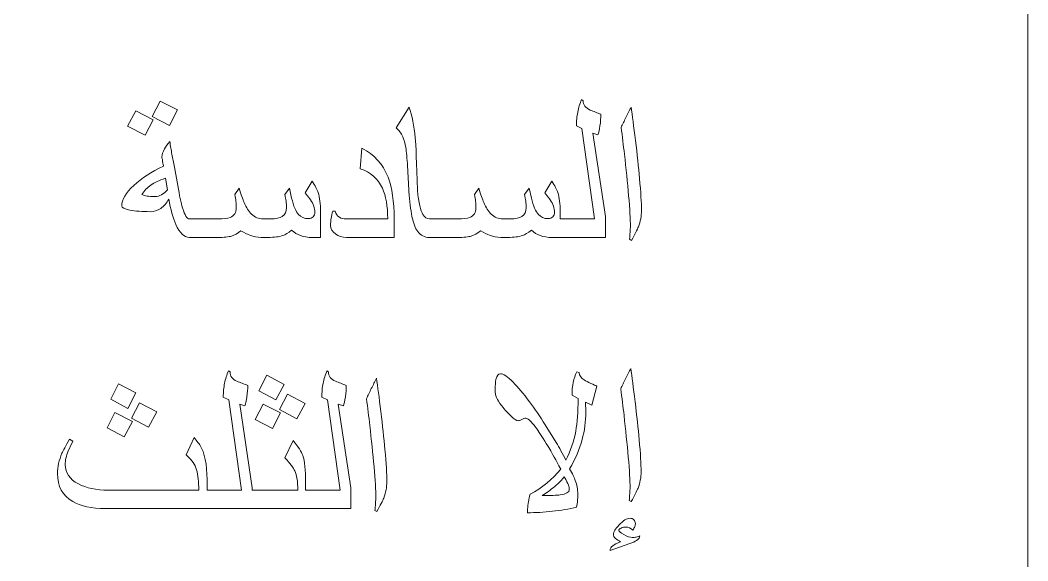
# Model space of a CAD drawing. Header units: millimetres. Extents: x -861 to 465, y -411 to 387.
# Drawn here: x -453.3 to -314.9, y 131.4 to 205.7 of the extents above; entities that cross this region are included whole.
import ezdxf

# ---------------------------------------------------------------- set-up
doc = ezdxf.new("R2010")
doc.units = ezdxf.units.MM
doc.header["$MEASUREMENT"] = 0
doc.layers.add('Layer 1', color=7, linetype='Continuous')

msp = doc.modelspace()

# ---------------------------------------------------------------- linework, layer by layer
at = {"layer": 'Layer 1', "color": 250, "lineweight": 18}
msp.add_lwpolyline([(-714.8907, 61.5579), (-314.8907, 61.5579), (-314.8907, 381.5579), (-714.8907, 381.5579), (-714.8907, 61.5579)], close=True, dxfattribs=at)
at = {"layer": 'Layer 1', "color": 250, "lineweight": 9}
for points, knots in [([(-431.7206, 193.3536), (-431.7206, 193.3536), (-432.8007, 191.2263), (-432.8007, 191.2263), (-432.8007, 191.2263), (-432.8007, 191.2263), (-435.2042, 192.4614), (-435.2042, 192.4614), (-435.2042, 192.4614), (-435.2042, 192.4614), (-434.091, 194.5831), (-434.091, 194.5831), (-434.091, 194.5831), (-434.091, 194.5831), (-431.7206, 193.3536), (-431.7206, 193.3536)], [0, 0, 0, 0, 0.2, 0.2, 0.2, 0.2, 0.4, 0.4, 0.4, 0.4, 0.6, 0.6, 0.6, 0.6, 1, 1, 1, 1]), ([(-396.0791, 175.8308), (-396.0791, 175.8308), (-397.1042, 175.8308), (-397.1042, 175.8308), (-397.1042, 175.8308), (-397.7698, 175.8308), (-398.3031, 176.0978), (-398.7028, 176.6354), (-398.7028, 176.6354), (-399.0525, 177.1016), (-399.3187, 177.7986), (-399.5022, 178.7246), (-399.5022, 178.7246), (-399.6823, 179.6535), (-399.8204, 180.7986), (-399.9156, 182.1585), (-399.9156, 182.1585), (-399.9748, 183.2611), (-400.0366, 184.3923), (-400.1029, 185.554), (-400.1029, 185.554), (-400.1661, 186.7186), (-400.249, 187.6005), (-400.3509, 188.1999), (-400.3509, 188.1999), (-400.4542, 188.8022), (-400.5922, 189.2928), (-400.7644, 189.6716), (-400.7644, 189.6716), (-400.9821, 190.1421), (-401.2812, 190.5508), (-401.6629, 190.9007), (-401.6629, 190.9007), (-401.6629, 190.9007), (-399.8601, 193.7457), (-399.8601, 193.7457), (-399.8601, 193.7457), (-399.4783, 192.5725), (-399.2086, 191.171), (-399.0502, 189.5393), (-399.0502, 189.5393), (-398.9548, 188.5252), (-398.8573, 186.123), (-398.7578, 182.335), (-398.7578, 182.335), (-398.5814, 180.5964), (-398.3281, 179.4823), (-397.9972, 178.9945), (-397.9972, 178.9945), (-397.7257, 178.5827), (-397.4282, 178.3771), (-397.1044, 178.3771), (-397.1044, 178.3771), (-397.1044, 178.3771), (-396.0791, 178.3771), (-396.0791, 178.3771), (-396.0791, 178.3771), (-396.0791, 178.3771), (-395.0536, 178.3771), (-395.0536, 178.3771), (-395.0536, 178.3771), (-395.0536, 178.3771), (-393.2509, 178.3771), (-393.2509, 178.3771), (-393.2509, 178.3771), (-392.4616, 178.3771), (-391.8952, 178.4449), (-391.5537, 178.581), (-391.5537, 178.581), (-390.9884, 178.805), (-390.7046, 179.2552), (-390.7046, 179.9318), (-390.7046, 179.9318), (-390.7046, 180.2147), (-390.7198, 180.4966), (-390.7487, 180.7806), (-390.7487, 180.7806), (-390.7788, 181.0632), (-390.8316, 181.3814), (-390.9085, 181.7341), (-390.9085, 181.7341), (-390.9085, 181.7341), (-390.3077, 182.611), (-390.3077, 182.611), (-390.3077, 182.611), (-390.0319, 181.714), (-389.8089, 181.0589), (-389.6353, 180.6482), (-389.6353, 180.6482), (-389.3235, 179.9345), (-388.982, 179.3984), (-388.6101, 179.0386), (-388.6101, 179.0386), (-388.1582, 178.5978), (-387.6206, 178.3771), (-386.9952, 178.3771), (-386.9952, 178.3771), (-386.9952, 178.3771), (-386.0135, 178.3771), (-386.0135, 178.3771), (-386.0135, 178.3771), (-385.2833, 178.3771), (-384.7406, 178.4889), (-384.3877, 178.7133), (-384.3877, 178.7133), (-383.999, 178.9677), (-383.8035, 179.3723), (-383.8035, 179.9318), (-383.8035, 179.9318), (-383.8033, 180.2321), (-383.824, 180.5241), (-383.8642, 180.8081), (-383.8642, 180.8081), (-383.901, 181.091), (-383.9549, 181.3993), (-384.0241, 181.7341), (-384.0241, 181.7341), (-384.0241, 181.7341), (-383.4065, 182.611), (-383.4065, 182.611), (-383.4065, 182.611), (-383.4065, 182.611), (-383.0977, 181.233), (-383.0977, 181.233), (-383.0977, 181.233), (-382.8369, 180.1488), (-382.5163, 179.397), (-382.1331, 178.9779), (-382.1331, 178.9779), (-381.8023, 178.6065), (-381.3531, 178.4212), (-380.7827, 178.4212), (-380.7827, 178.4212), (-380.5224, 178.4216), (-380.3114, 178.5012), (-380.1488, 178.6639), (-380.1488, 178.6639), (-379.9874, 178.8256), (-379.9064, 179.0333), (-379.9064, 179.2866), (-379.9064, 179.2866), (-379.9064, 179.8344), (-380.1075, 180.4112), (-380.5072, 181.0176), (-380.5072, 181.0176), (-380.5732, 181.1132), (-380.813, 181.4283), (-381.2237, 181.9656), (-381.2237, 181.9656), (-381.2237, 181.9656), (-380.27, 183.5643), (-380.27, 183.5643), (-380.27, 183.5643), (-379.8703, 182.9586), (-379.5978, 182.4355), (-379.4545, 181.9987), (-379.4545, 181.9987), (-379.2377, 181.333), (-379.1292, 180.4497), (-379.1292, 179.3473), (-379.1292, 179.3473), (-379.1292, 179.3473), (-379.1291, 178.3771), (-379.1291, 178.3771), (-379.1291, 178.3771), (-379.1291, 178.3771), (-374.4006, 178.3771), (-374.4006, 178.3771), (-374.4006, 178.3771), (-374.4006, 178.3771), (-376.1429, 190.8017), (-376.1429, 190.8017), (-376.1429, 190.8017), (-376.1429, 190.8017), (-376.9033, 191.166), (-376.9033, 191.166), (-376.9033, 191.166), (-376.9033, 191.8407), (-376.8457, 192.473), (-376.7272, 193.0615), (-376.7272, 193.0615), (-376.61, 193.6528), (-376.4337, 194.2274), (-376.198, 194.7869), (-376.198, 194.7869), (-376.198, 194.7869), (-375.9829, 194.6276), (-375.9829, 194.6276), (-375.9829, 194.6276), (-375.9829, 194.0569), (-375.666, 193.6309), (-375.0296, 193.3482), (-375.0296, 193.3482), (-374.5415, 193.1528), (-374.0471, 192.9581), (-373.5469, 192.764), (-373.5469, 192.764), (-373.5469, 192.2749), (-373.5882, 191.7513), (-373.6678, 191.1928), (-373.6678, 191.1928), (-373.7449, 190.6382), (-373.8376, 190.224), (-373.9438, 189.9528), (-373.9438, 189.9528), (-373.9438, 189.9528), (-374.649, 190.1849), (-374.649, 190.1849), (-374.649, 190.1849), (-374.649, 190.1849), (-372.9179, 178.7026), (-372.9179, 178.7026), (-372.9179, 178.7026), (-372.9179, 178.7026), (-372.9179, 175.8308), (-372.9179, 175.8308), (-372.9179, 175.8308), (-372.9179, 175.8308), (-379.1289, 175.8308), (-379.1289, 175.8308), (-379.1289, 175.8308), (-379.1289, 175.8308), (-380.1557, 175.8308), (-380.1557, 175.8308), (-380.1557, 175.8308), (-380.1557, 175.8308), (-380.2588, 175.8308), (-380.2588, 175.8308), (-380.2588, 175.8308), (-380.8843, 175.8308), (-381.4209, 175.9147), (-381.8686, 176.0841), (-381.8686, 176.0841), (-382.3178, 176.257), (-382.7272, 176.4989), (-383.098, 176.8118), (-383.098, 176.8118), (-383.5577, 176.4483), (-383.9577, 176.2082), (-384.2996, 176.0953), (-384.2996, 176.0953), (-384.7995, 175.9197), (-385.4831, 175.8308), (-386.3502, 175.8308), (-386.3502, 175.8308), (-386.3502, 175.8308), (-387.3038, 175.8308), (-387.3038, 175.8308), (-387.3038, 175.8308), (-387.8106, 175.8308), (-388.318, 175.927), (-388.825, 176.1229), (-388.825, 176.1229), (-389.1596, 176.2467), (-389.5718, 176.4562), (-390.0597, 176.7511), (-390.0597, 176.7511), (-390.5268, 176.3991), (-390.9568, 176.1557), (-391.3495, 176.0234), (-391.3495, 176.0234), (-391.7396, 175.8943), (-392.3736, 175.8308), (-393.2513, 175.8308), (-393.2513, 175.8308), (-393.2513, 175.8308), (-395.0536, 175.8308), (-395.0536, 175.8308), (-395.0536, 175.8308), (-395.0536, 175.8308), (-396.0791, 175.8308), (-396.0791, 175.8308)], [0, 0, 0, 0, 0.01449275, 0.01449275, 0.01449275, 0.01449275, 0.02898551, 0.02898551, 0.02898551, 0.02898551, 0.04347826, 0.04347826, 0.04347826, 0.04347826, 0.05797101, 0.05797101, 0.05797101, 0.05797101, 0.07246377, 0.07246377, 0.07246377, 0.07246377, 0.08695652, 0.08695652, 0.08695652, 0.08695652, 0.10144928, 0.10144928, 0.10144928, 0.10144928, 0.11594203, 0.11594203, 0.11594203, 0.11594203, 0.13043478, 0.13043478, 0.13043478, 0.13043478, 0.14492754, 0.14492754, 0.14492754, 0.14492754, 0.15942029, 0.15942029, 0.15942029, 0.15942029, 0.17391304, 0.17391304, 0.17391304, 0.17391304, 0.1884058, 0.1884058, 0.1884058, 0.1884058, 0.20289855, 0.20289855, 0.20289855, 0.20289855, 0.2173913, 0.2173913, 0.2173913, 0.2173913, 0.23188406, 0.23188406, 0.23188406, 0.23188406, 0.24637681, 0.24637681, 0.24637681, 0.24637681, 0.26086957, 0.26086957, 0.26086957, 0.26086957, 0.27536232, 0.27536232, 0.27536232, 0.27536232, 0.28985507, 0.28985507, 0.28985507, 0.28985507, 0.30434783, 0.30434783, 0.30434783, 0.30434783, 0.31884058, 0.31884058, 0.31884058, 0.31884058, 0.33333333, 0.33333333, 0.33333333, 0.33333333, 0.34782609, 0.34782609, 0.34782609, 0.34782609, 0.36231884, 0.36231884, 0.36231884, 0.36231884, 0.37681159, 0.37681159, 0.37681159, 0.37681159, 0.39130435, 0.39130435, 0.39130435, 0.39130435, 0.4057971, 0.4057971, 0.4057971, 0.4057971, 0.42028986, 0.42028986, 0.42028986, 0.42028986, 0.43478261, 0.43478261, 0.43478261, 0.43478261, 0.44927536, 0.44927536, 0.44927536, 0.44927536, 0.46376812, 0.46376812, 0.46376812, 0.46376812, 0.47826087, 0.47826087, 0.47826087, 0.47826087, 0.49275362, 0.49275362, 0.49275362, 0.49275362, 0.50724638, 0.50724638, 0.50724638, 0.50724638, 0.52173913, 0.52173913, 0.52173913, 0.52173913, 0.53623188, 0.53623188, 0.53623188, 0.53623188, 0.55072464, 0.55072464, 0.55072464, 0.55072464, 0.56521739, 0.56521739, 0.56521739, 0.56521739, 0.57971014, 0.57971014, 0.57971014, 0.57971014, 0.5942029, 0.5942029, 0.5942029, 0.5942029, 0.60869565, 0.60869565, 0.60869565, 0.60869565, 0.62318841, 0.62318841, 0.62318841, 0.62318841, 0.63768116, 0.63768116, 0.63768116, 0.63768116, 0.65217391, 0.65217391, 0.65217391, 0.65217391, 0.66666667, 0.66666667, 0.66666667, 0.66666667, 0.68115942, 0.68115942, 0.68115942, 0.68115942, 0.69565217, 0.69565217, 0.69565217, 0.69565217, 0.71014493, 0.71014493, 0.71014493, 0.71014493, 0.72463768, 0.72463768, 0.72463768, 0.72463768, 0.73913043, 0.73913043, 0.73913043, 0.73913043, 0.75362319, 0.75362319, 0.75362319, 0.75362319, 0.76811594, 0.76811594, 0.76811594, 0.76811594, 0.7826087, 0.7826087, 0.7826087, 0.7826087, 0.79710145, 0.79710145, 0.79710145, 0.79710145, 0.8115942, 0.8115942, 0.8115942, 0.8115942, 0.82608696, 0.82608696, 0.82608696, 0.82608696, 0.84057971, 0.84057971, 0.84057971, 0.84057971, 0.85507246, 0.85507246, 0.85507246, 0.85507246, 0.86956522, 0.86956522, 0.86956522, 0.86956522, 0.88405797, 0.88405797, 0.88405797, 0.88405797, 0.89855072, 0.89855072, 0.89855072, 0.89855072, 0.91304348, 0.91304348, 0.91304348, 0.91304348, 0.92753623, 0.92753623, 0.92753623, 0.92753623, 0.94202899, 0.94202899, 0.94202899, 0.94202899, 0.95652174, 0.95652174, 0.95652174, 0.95652174, 0.97101449, 0.97101449, 0.97101449, 0.97101449, 1, 1, 1, 1]), ([(-435.0609, 191.9923), (-435.0609, 191.9923), (-436.1579, 189.8984), (-436.1579, 189.8984), (-436.1579, 189.8984), (-436.1579, 189.8984), (-438.5723, 191.1438), (-438.5723, 191.1438), (-438.5723, 191.1438), (-438.5723, 191.1438), (-437.4311, 193.2496), (-437.4311, 193.2496), (-437.4311, 193.2496), (-437.4311, 193.2496), (-435.0609, 191.9923), (-435.0609, 191.9923)], [0, 0, 0, 0, 0.2, 0.2, 0.2, 0.2, 0.4, 0.4, 0.4, 0.4, 0.6, 0.6, 0.6, 0.6, 1, 1, 1, 1]), ([(-367.9696, 179.563), (-367.9696, 178.7827), (-368.1116, 178.0257), (-368.3942, 177.2913), (-368.3942, 177.2913), (-368.5415, 176.9015), (-368.8599, 176.2826), (-369.3478, 175.4339), (-369.3478, 175.4339), (-369.3478, 175.4339), (-369.6067, 175.5831), (-369.6067, 175.5831), (-369.6067, 175.5831), (-369.5781, 175.8657), (-369.5517, 176.1916), (-369.5298, 176.5638), (-369.5298, 176.5638), (-369.5051, 176.9349), (-369.491, 177.1826), (-369.491, 177.3078), (-369.491, 177.3078), (-369.4908, 178.3255), (-369.5725, 179.7442), (-369.7337, 181.5634), (-369.7337, 181.5634), (-369.896, 183.3857), (-370.0893, 185.2866), (-370.3126, 187.2682), (-370.3126, 187.2682), (-370.4485, 188.4704), (-370.5991, 189.6949), (-370.7645, 190.9449), (-370.7645, 190.9449), (-370.5699, 191.3756), (-370.3496, 191.838), (-370.1031, 192.334), (-370.1031, 192.334), (-369.8536, 192.8329), (-369.6152, 193.3042), (-369.3866, 193.7451), (-369.3866, 193.7451), (-369.2321, 192.6321), (-369.0363, 191.1075), (-368.7967, 189.1756), (-368.7967, 189.1756), (-368.5582, 187.2425), (-368.371, 185.4989), (-368.2344, 183.9447), (-368.2344, 183.9447), (-368.0577, 182.0117), (-367.9698, 180.5506), (-367.9696, 179.563)], [0, 0, 0, 0, 0.07142857, 0.07142857, 0.07142857, 0.07142857, 0.14285714, 0.14285714, 0.14285714, 0.14285714, 0.21428571, 0.21428571, 0.21428571, 0.21428571, 0.28571429, 0.28571429, 0.28571429, 0.28571429, 0.35714286, 0.35714286, 0.35714286, 0.35714286, 0.42857143, 0.42857143, 0.42857143, 0.42857143, 0.5, 0.5, 0.5, 0.5, 0.57142857, 0.57142857, 0.57142857, 0.57142857, 0.64285714, 0.64285714, 0.64285714, 0.64285714, 0.71428571, 0.71428571, 0.71428571, 0.71428571, 0.78571429, 0.78571429, 0.78571429, 0.78571429, 0.85714286, 0.85714286, 0.85714286, 0.85714286, 1, 1, 1, 1]), ([(-429.0084, 175.8308), (-429.0084, 175.8308), (-430.078, 175.8308), (-430.078, 175.8308), (-430.078, 175.8308), (-430.7808, 175.8308), (-431.3996, 176.4315), (-431.9355, 177.6331), (-431.9355, 177.6331), (-432.3366, 178.5295), (-432.6604, 179.6848), (-432.9056, 181.1002), (-432.9056, 181.1002), (-433.2004, 180.556), (-433.5713, 180.1314), (-434.0194, 179.827), (-434.0194, 179.827), (-434.4684, 179.5257), (-434.9425, 179.3748), (-435.4414, 179.3748), (-435.4414, 179.3748), (-436.5627, 179.3749), (-437.4974, 179.4492), (-438.247, 179.6009), (-438.247, 179.6009), (-438.9938, 179.7519), (-439.3661, 179.9442), (-439.3661, 180.1798), (-439.3661, 180.1798), (-439.366, 181.0211), (-438.8203, 181.9504), (-437.7288, 182.9689), (-437.7288, 182.9689), (-436.6347, 183.9905), (-435.265, 184.8816), (-433.6225, 185.6422), (-433.6225, 185.6422), (-433.6415, 185.7225), (-433.6828, 185.9291), (-433.7491, 186.2596), (-433.7491, 186.2596), (-433.8126, 186.5908), (-433.843, 186.7958), (-433.843, 186.8769), (-433.843, 186.8769), (-433.8429, 187.2084), (-433.7311, 187.5783), (-433.5064, 187.9903), (-433.5064, 187.9903), (-433.3191, 188.3212), (-433.0753, 188.663), (-432.7733, 189.0158), (-432.7733, 189.0158), (-432.6741, 188.4101), (-432.5751, 187.8223), (-432.4759, 187.2572), (-432.4759, 187.2572), (-432.3735, 186.6917), (-432.2526, 186.1054), (-432.1119, 185.4989), (-432.1119, 185.4989), (-432.1119, 185.4989), (-431.6764, 182.9801), (-431.6764, 182.9801), (-431.6764, 182.9801), (-431.4313, 181.591), (-431.2109, 180.5654), (-431.0151, 179.9039), (-431.0151, 179.9039), (-430.7144, 178.8859), (-430.402, 178.3771), (-430.0781, 178.3771), (-430.0781, 178.3771), (-430.0781, 178.3771), (-429.0084, 178.3771), (-429.0084, 178.3771), (-429.0084, 178.3771), (-429.0084, 178.3771), (-427.9833, 178.3771), (-427.9833, 178.3771), (-427.9833, 178.3771), (-427.9833, 178.3771), (-426.1809, 178.3771), (-426.1809, 178.3771), (-426.1809, 178.3771), (-425.3911, 178.3771), (-424.8249, 178.4449), (-424.4831, 178.581), (-424.4831, 178.581), (-423.9181, 178.805), (-423.6343, 179.2552), (-423.6343, 179.9318), (-423.6343, 179.9318), (-423.6341, 180.2147), (-423.6494, 180.4966), (-423.6784, 180.7806), (-423.6784, 180.7806), (-423.7085, 181.0632), (-423.7609, 181.3814), (-423.8382, 181.7341), (-423.8382, 181.7341), (-423.8382, 181.7341), (-423.2372, 182.611), (-423.2372, 182.611), (-423.2372, 182.611), (-422.9618, 181.714), (-422.7386, 181.0589), (-422.565, 180.6482), (-422.565, 180.6482), (-422.2534, 179.9345), (-421.9117, 179.3984), (-421.5399, 179.0386), (-421.5399, 179.0386), (-421.0876, 178.5978), (-420.5503, 178.3771), (-419.9245, 178.3771), (-419.9245, 178.3771), (-419.9245, 178.3771), (-418.9432, 178.3771), (-418.9432, 178.3771), (-418.9432, 178.3771), (-418.213, 178.3771), (-417.6702, 178.4889), (-417.3174, 178.7133), (-417.3174, 178.7133), (-416.9285, 178.9677), (-416.7332, 179.3723), (-416.7332, 179.9318), (-416.7332, 179.9318), (-416.7332, 180.2321), (-416.7537, 180.5241), (-416.7936, 180.8081), (-416.7936, 180.8081), (-416.8309, 181.091), (-416.8846, 181.3993), (-416.9537, 181.7341), (-416.9537, 181.7341), (-416.9537, 181.7341), (-416.3364, 182.611), (-416.3364, 182.611), (-416.3364, 182.611), (-416.3364, 182.611), (-416.0276, 181.233), (-416.0276, 181.233), (-416.0276, 181.233), (-415.7669, 180.1488), (-415.4459, 179.397), (-415.0629, 178.9779), (-415.0629, 178.9779), (-414.7322, 178.6065), (-414.2828, 178.4212), (-413.7124, 178.4212), (-413.7124, 178.4212), (-413.4519, 178.4216), (-413.2411, 178.5012), (-413.0785, 178.6639), (-413.0785, 178.6639), (-412.9171, 178.8256), (-412.8361, 179.0333), (-412.8361, 179.2866), (-412.8361, 179.2866), (-412.8359, 179.8344), (-413.0372, 180.4112), (-413.4369, 181.0176), (-413.4369, 181.0176), (-413.5027, 181.1132), (-413.7427, 181.4283), (-414.1534, 181.9656), (-414.1534, 181.9656), (-414.1534, 181.9656), (-413.1997, 183.5643), (-413.1997, 183.5643), (-413.1997, 183.5643), (-412.8, 182.9586), (-412.5274, 182.4355), (-412.3838, 181.9987), (-412.3838, 181.9987), (-412.1676, 181.333), (-412.0589, 180.4497), (-412.0589, 179.3473), (-412.0589, 179.3473), (-412.0589, 179.3473), (-412.0589, 175.8308), (-412.0589, 175.8308), (-412.0589, 175.8308), (-412.0589, 175.8308), (-413.1888, 175.8308), (-413.1888, 175.8308), (-413.1888, 175.8308), (-413.8142, 175.8308), (-414.3506, 175.9147), (-414.7983, 176.0841), (-414.7983, 176.0841), (-415.2475, 176.257), (-415.6569, 176.4989), (-416.0277, 176.8118), (-416.0277, 176.8118), (-416.4876, 176.4483), (-416.8874, 176.2082), (-417.2292, 176.0953), (-417.2292, 176.0953), (-417.7294, 175.9197), (-418.4128, 175.8308), (-419.2796, 175.8308), (-419.2796, 175.8308), (-419.2796, 175.8308), (-420.2331, 175.8308), (-420.2331, 175.8308), (-420.2331, 175.8308), (-420.7403, 175.8308), (-421.2474, 175.927), (-421.7547, 176.1229), (-421.7547, 176.1229), (-422.0895, 176.2467), (-422.5015, 176.4562), (-422.9894, 176.7511), (-422.9894, 176.7511), (-423.4563, 176.3991), (-423.8865, 176.1557), (-424.2792, 176.0234), (-424.2792, 176.0234), (-424.6692, 175.8943), (-425.3029, 175.8308), (-426.181, 175.8308), (-426.181, 175.8308), (-426.181, 175.8308), (-427.9833, 175.8308), (-427.9833, 175.8308), (-427.9833, 175.8308), (-427.9833, 175.8308), (-429.0084, 175.8308), (-429.0084, 175.8308)], [0, 0, 0, 0, 0.01694915, 0.01694915, 0.01694915, 0.01694915, 0.03389831, 0.03389831, 0.03389831, 0.03389831, 0.05084746, 0.05084746, 0.05084746, 0.05084746, 0.06779661, 0.06779661, 0.06779661, 0.06779661, 0.08474576, 0.08474576, 0.08474576, 0.08474576, 0.10169492, 0.10169492, 0.10169492, 0.10169492, 0.11864407, 0.11864407, 0.11864407, 0.11864407, 0.13559322, 0.13559322, 0.13559322, 0.13559322, 0.15254237, 0.15254237, 0.15254237, 0.15254237, 0.16949153, 0.16949153, 0.16949153, 0.16949153, 0.18644068, 0.18644068, 0.18644068, 0.18644068, 0.20338983, 0.20338983, 0.20338983, 0.20338983, 0.22033898, 0.22033898, 0.22033898, 0.22033898, 0.23728814, 0.23728814, 0.23728814, 0.23728814, 0.25423729, 0.25423729, 0.25423729, 0.25423729, 0.27118644, 0.27118644, 0.27118644, 0.27118644, 0.28813559, 0.28813559, 0.28813559, 0.28813559, 0.30508475, 0.30508475, 0.30508475, 0.30508475, 0.3220339, 0.3220339, 0.3220339, 0.3220339, 0.33898305, 0.33898305, 0.33898305, 0.33898305, 0.3559322, 0.3559322, 0.3559322, 0.3559322, 0.37288136, 0.37288136, 0.37288136, 0.37288136, 0.38983051, 0.38983051, 0.38983051, 0.38983051, 0.40677966, 0.40677966, 0.40677966, 0.40677966, 0.42372881, 0.42372881, 0.42372881, 0.42372881, 0.44067797, 0.44067797, 0.44067797, 0.44067797, 0.45762712, 0.45762712, 0.45762712, 0.45762712, 0.47457627, 0.47457627, 0.47457627, 0.47457627, 0.49152542, 0.49152542, 0.49152542, 0.49152542, 0.50847458, 0.50847458, 0.50847458, 0.50847458, 0.52542373, 0.52542373, 0.52542373, 0.52542373, 0.54237288, 0.54237288, 0.54237288, 0.54237288, 0.55932203, 0.55932203, 0.55932203, 0.55932203, 0.57627119, 0.57627119, 0.57627119, 0.57627119, 0.59322034, 0.59322034, 0.59322034, 0.59322034, 0.61016949, 0.61016949, 0.61016949, 0.61016949, 0.62711864, 0.62711864, 0.62711864, 0.62711864, 0.6440678, 0.6440678, 0.6440678, 0.6440678, 0.66101695, 0.66101695, 0.66101695, 0.66101695, 0.6779661, 0.6779661, 0.6779661, 0.6779661, 0.69491525, 0.69491525, 0.69491525, 0.69491525, 0.71186441, 0.71186441, 0.71186441, 0.71186441, 0.72881356, 0.72881356, 0.72881356, 0.72881356, 0.74576271, 0.74576271, 0.74576271, 0.74576271, 0.76271186, 0.76271186, 0.76271186, 0.76271186, 0.77966102, 0.77966102, 0.77966102, 0.77966102, 0.79661017, 0.79661017, 0.79661017, 0.79661017, 0.81355932, 0.81355932, 0.81355932, 0.81355932, 0.83050847, 0.83050847, 0.83050847, 0.83050847, 0.84745763, 0.84745763, 0.84745763, 0.84745763, 0.86440678, 0.86440678, 0.86440678, 0.86440678, 0.88135593, 0.88135593, 0.88135593, 0.88135593, 0.89830508, 0.89830508, 0.89830508, 0.89830508, 0.91525424, 0.91525424, 0.91525424, 0.91525424, 0.93220339, 0.93220339, 0.93220339, 0.93220339, 0.94915254, 0.94915254, 0.94915254, 0.94915254, 0.96610169, 0.96610169, 0.96610169, 0.96610169, 1, 1, 1, 1]), ([(-401.9397, 175.8308), (-401.9397, 175.8308), (-408.4993, 175.8308), (-408.4993, 175.8308), (-408.4993, 175.8308), (-409.0589, 175.8308), (-409.5602, 175.9905), (-410.004, 176.3102), (-410.004, 176.3102), (-410.4491, 176.6333), (-410.6711, 177.0157), (-410.6711, 177.4567), (-410.6711, 177.4567), (-410.671, 177.8278), (-410.6517, 178.1637), (-410.6104, 178.4653), (-410.6104, 178.4653), (-410.5706, 178.7661), (-410.4975, 179.0992), (-410.3899, 179.463), (-410.3899, 179.463), (-410.3899, 179.463), (-410.0534, 179.463), (-410.0534, 179.463), (-410.0534, 179.463), (-409.9475, 179.0629), (-409.7532, 178.774), (-409.4695, 178.5976), (-409.4695, 178.5976), (-409.2351, 178.4501), (-408.9114, 178.3771), (-408.4994, 178.3771), (-408.4994, 178.3771), (-408.4994, 178.3771), (-402.8327, 178.3771), (-402.8327, 178.3771), (-402.8327, 178.3771), (-402.8327, 180.1265), (-403.0779, 181.5331), (-403.5658, 182.5995), (-403.5658, 182.5995), (-404.1694, 183.9254), (-405.1798, 184.81), (-406.5976, 185.251), (-406.5976, 185.251), (-406.5976, 185.251), (-406.3768, 188.0902), (-406.3768, 188.0902), (-406.3768, 188.0902), (-404.6873, 187.2592), (-403.4914, 185.9357), (-402.7886, 184.121), (-402.7886, 184.121), (-402.2235, 182.6546), (-401.9399, 180.7393), (-401.9399, 178.3771), (-401.9399, 178.3771), (-401.9399, 178.3771), (-401.9397, 175.8308), (-401.9397, 175.8308)], [0, 0, 0, 0, 0.0625, 0.0625, 0.0625, 0.0625, 0.125, 0.125, 0.125, 0.125, 0.1875, 0.1875, 0.1875, 0.1875, 0.25, 0.25, 0.25, 0.25, 0.3125, 0.3125, 0.3125, 0.3125, 0.375, 0.375, 0.375, 0.375, 0.4375, 0.4375, 0.4375, 0.4375, 0.5, 0.5, 0.5, 0.5, 0.5625, 0.5625, 0.5625, 0.5625, 0.625, 0.625, 0.625, 0.625, 0.6875, 0.6875, 0.6875, 0.6875, 0.75, 0.75, 0.75, 0.75, 0.8125, 0.8125, 0.8125, 0.8125, 0.875, 0.875, 0.875, 0.875, 1, 1, 1, 1]), ([(-433.0932, 182.3792), (-433.0932, 182.3792), (-433.374, 183.9723), (-433.374, 183.9723), (-433.374, 183.9723), (-434.2231, 183.6706), (-434.8928, 183.3562), (-435.3807, 183.0295), (-435.3807, 183.0295), (-435.87, 182.7015), (-436.2792, 182.2704), (-436.6098, 181.7341), (-436.6098, 181.7341), (-436.4044, 181.6466), (-436.166, 181.5757), (-435.8933, 181.5246), (-435.8933, 181.5246), (-435.6215, 181.4767), (-435.2456, 181.453), (-434.7634, 181.453), (-434.7634, 181.453), (-434.1791, 181.4537), (-433.6225, 181.7617), (-433.0932, 182.3792)], [0, 0, 0, 0, 0.14285714, 0.14285714, 0.14285714, 0.14285714, 0.28571429, 0.28571429, 0.28571429, 0.28571429, 0.42857143, 0.42857143, 0.42857143, 0.42857143, 0.57142857, 0.57142857, 0.57142857, 0.57142857, 0.71428571, 0.71428571, 0.71428571, 0.71428571, 1, 1, 1, 1]), ([(-368.0192, 143.6373), (-368.0192, 142.8579), (-368.1614, 142.1009), (-368.4439, 141.3665), (-368.4439, 141.3665), (-368.5911, 140.9767), (-368.9096, 140.3575), (-369.3975, 139.5087), (-369.3975, 139.5087), (-369.3975, 139.5087), (-369.6563, 139.6583), (-369.6563, 139.6583), (-369.6563, 139.6583), (-369.6274, 139.9408), (-369.6014, 140.2669), (-369.5792, 140.6387), (-369.5792, 140.6387), (-369.5543, 141.01), (-369.5407, 141.2575), (-369.5407, 141.3831), (-369.5407, 141.3831), (-369.5404, 142.3999), (-369.6223, 143.8193), (-369.7834, 145.6383), (-369.7834, 145.6383), (-369.9461, 147.46), (-370.1387, 149.3618), (-370.362, 151.3433), (-370.362, 151.3433), (-370.4985, 152.5456), (-370.6488, 153.7701), (-370.8139, 155.02), (-370.8139, 155.02), (-370.6195, 155.4507), (-370.3994, 155.9129), (-370.1524, 156.409), (-370.1524, 156.409), (-369.9028, 156.908), (-369.6649, 157.379), (-369.436, 157.82), (-369.436, 157.82), (-369.2817, 156.7072), (-369.086, 155.1826), (-368.8461, 153.2505), (-368.8461, 153.2505), (-368.6078, 151.3176), (-368.4203, 149.5739), (-368.2841, 148.0195), (-368.2841, 148.0195), (-368.1077, 146.0868), (-368.0196, 144.6254), (-368.0192, 143.6373)], [0, 0, 0, 0, 0.07142857, 0.07142857, 0.07142857, 0.07142857, 0.14285714, 0.14285714, 0.14285714, 0.14285714, 0.21428571, 0.21428571, 0.21428571, 0.21428571, 0.28571429, 0.28571429, 0.28571429, 0.28571429, 0.35714286, 0.35714286, 0.35714286, 0.35714286, 0.42857143, 0.42857143, 0.42857143, 0.42857143, 0.5, 0.5, 0.5, 0.5, 0.57142857, 0.57142857, 0.57142857, 0.57142857, 0.64285714, 0.64285714, 0.64285714, 0.64285714, 0.71428571, 0.71428571, 0.71428571, 0.71428571, 0.78571429, 0.78571429, 0.78571429, 0.78571429, 0.85714286, 0.85714286, 0.85714286, 0.85714286, 1, 1, 1, 1]), ([(-428.6683, 138.551), (-428.6683, 138.551), (-441.6189, 138.551), (-441.6189, 138.551), (-441.6189, 138.551), (-443.4931, 138.551), (-444.9869, 138.8776), (-446.1006, 139.5323), (-446.1006, 139.5323), (-447.4978, 140.3512), (-448.195, 141.6353), (-448.195, 143.3851), (-448.195, 143.3851), (-448.1949, 144.2922), (-447.9897, 145.2209), (-447.5777, 146.1688), (-447.5777, 146.1688), (-447.4315, 146.5107), (-447.0802, 147.1584), (-446.525, 148.1148), (-446.525, 148.1148), (-446.525, 148.1148), (-446.0839, 147.8394), (-446.0839, 147.8394), (-446.0839, 147.8394), (-446.3016, 147.387), (-446.5112, 146.9364), (-446.7123, 146.4885), (-446.7123, 146.4885), (-446.9962, 145.7947), (-447.1367, 145.174), (-447.1367, 144.6311), (-447.1367, 144.6311), (-447.1367, 143.4762), (-446.5331, 142.5818), (-445.3231, 141.9464), (-445.3231, 141.9464), (-444.2399, 141.3807), (-442.8677, 141.0976), (-441.2058, 141.0976), (-441.2058, 141.0976), (-441.2058, 141.0976), (-428.7979, 141.0981), (-428.7979, 141.0981), (-428.7979, 141.0981), (-428.7979, 141.0981), (-428.7979, 141.495), (-428.7979, 141.495), (-428.7979, 141.495), (-428.7979, 142.5896), (-428.9302, 143.4804), (-429.1948, 144.1678), (-429.1948, 144.1678), (-429.4592, 144.8549), (-429.9084, 145.4425), (-430.5395, 145.9318), (-430.5395, 145.9318), (-430.5395, 145.9318), (-429.4152, 148.3189), (-429.4152, 148.3189), (-429.4152, 148.3189), (-428.9852, 147.7815), (-428.7263, 147.4448), (-428.6381, 147.3097), (-428.6381, 147.3097), (-427.9737, 146.2146), (-427.6401, 144.6226), (-427.6401, 142.5363), (-427.6401, 142.5363), (-427.6401, 142.5363), (-427.6401, 141.0981), (-427.6401, 141.0981), (-427.6401, 141.0981), (-427.6401, 141.0981), (-422.9134, 141.0981), (-422.9134, 141.0981), (-422.9134, 141.0981), (-422.9134, 141.0981), (-424.6555, 153.5227), (-424.6555, 153.5227), (-424.6555, 153.5227), (-424.6555, 153.5227), (-425.4161, 153.8862), (-425.4161, 153.8862), (-425.4161, 153.8862), (-425.4161, 154.5617), (-425.3583, 155.1936), (-425.2398, 155.782), (-425.2398, 155.782), (-425.1226, 156.3738), (-424.9463, 156.948), (-424.7106, 157.5075), (-424.7106, 157.5075), (-424.7106, 157.5075), (-424.4953, 157.3478), (-424.4953, 157.3478), (-424.4953, 157.3478), (-424.4953, 156.7771), (-424.1786, 156.3511), (-423.5418, 156.0688), (-423.5418, 156.0688), (-423.0539, 155.8738), (-422.5594, 155.6787), (-422.0591, 155.4842), (-422.0591, 155.4842), (-422.0591, 154.9959), (-422.1004, 154.4714), (-422.1805, 153.9133), (-422.1805, 153.9133), (-422.2577, 153.3584), (-422.3498, 152.9446), (-422.456, 152.6734), (-422.456, 152.6734), (-422.456, 152.6734), (-423.1614, 152.9051), (-423.1614, 152.9051), (-423.1614, 152.9051), (-423.1614, 152.9051), (-421.4307, 141.4236), (-421.4307, 141.4236), (-421.4307, 141.4236), (-421.4307, 141.4236), (-421.4307, 141.0981), (-421.4307, 141.0981), (-421.4307, 141.0981), (-421.4307, 141.0981), (-415.1757, 141.0981), (-415.1757, 141.0981), (-415.1757, 141.0981), (-415.1757, 142.2514), (-415.3137, 143.1318), (-415.5892, 143.7378), (-415.5892, 143.7378), (-415.774, 144.1572), (-416.2316, 144.7606), (-416.9618, 145.5514), (-416.9618, 145.5514), (-416.9618, 145.5514), (-415.8208, 147.9387), (-415.8208, 147.9387), (-415.8208, 147.9387), (-415.1192, 147.0481), (-414.6797, 146.3561), (-414.5033, 145.8601), (-414.5033, 145.8601), (-414.2387, 145.1066), (-414.1064, 143.8606), (-414.1064, 142.1228), (-414.1064, 142.1228), (-414.1064, 142.1228), (-414.1064, 141.0981), (-414.1064, 141.0981), (-414.1064, 141.0981), (-414.1064, 141.0981), (-409.3784, 141.0981), (-409.3784, 141.0981), (-409.3784, 141.0981), (-409.3784, 141.0981), (-411.12, 153.5227), (-411.12, 153.5227), (-411.12, 153.5227), (-411.12, 153.5227), (-411.8811, 153.8862), (-411.8811, 153.8862), (-411.8811, 153.8862), (-411.8811, 154.5617), (-411.8233, 155.1936), (-411.7047, 155.782), (-411.7047, 155.782), (-411.5876, 156.3738), (-411.4112, 156.948), (-411.1756, 157.5075), (-411.1756, 157.5075), (-411.1756, 157.5075), (-410.9603, 157.3478), (-410.9603, 157.3478), (-410.9603, 157.3478), (-410.9603, 156.7771), (-410.6436, 156.3511), (-410.0068, 156.0688), (-410.0068, 156.0688), (-409.5189, 155.8738), (-409.0243, 155.6787), (-408.5241, 155.4842), (-408.5241, 155.4842), (-408.5239, 154.9959), (-408.5654, 154.4714), (-408.6454, 153.9133), (-408.6454, 153.9133), (-408.7223, 153.3584), (-408.8148, 152.9446), (-408.921, 152.6734), (-408.921, 152.6734), (-408.921, 152.6734), (-409.6264, 152.9051), (-409.6264, 152.9051), (-409.6264, 152.9051), (-409.6264, 152.9051), (-407.8956, 141.4236), (-407.8956, 141.4236), (-407.8956, 141.4236), (-407.8956, 141.4236), (-407.8956, 138.551), (-407.8956, 138.551), (-407.8956, 138.551), (-407.8956, 138.551), (-414.1063, 138.551), (-414.1063, 138.551), (-414.1063, 138.551), (-414.1063, 138.551), (-415.133, 138.551), (-415.133, 138.551), (-415.133, 138.551), (-415.133, 138.551), (-421.4307, 138.551), (-421.4307, 138.551), (-421.4307, 138.551), (-421.4307, 138.551), (-422.4574, 138.551), (-422.4574, 138.551), (-422.4574, 138.551), (-422.4574, 138.551), (-427.64, 138.551), (-427.64, 138.551), (-427.64, 138.551), (-427.64, 138.551), (-428.6683, 138.551), (-428.6683, 138.551)], [0, 0, 0, 0, 0.01724138, 0.01724138, 0.01724138, 0.01724138, 0.03448276, 0.03448276, 0.03448276, 0.03448276, 0.05172414, 0.05172414, 0.05172414, 0.05172414, 0.06896552, 0.06896552, 0.06896552, 0.06896552, 0.0862069, 0.0862069, 0.0862069, 0.0862069, 0.10344828, 0.10344828, 0.10344828, 0.10344828, 0.12068966, 0.12068966, 0.12068966, 0.12068966, 0.13793103, 0.13793103, 0.13793103, 0.13793103, 0.15517241, 0.15517241, 0.15517241, 0.15517241, 0.17241379, 0.17241379, 0.17241379, 0.17241379, 0.18965517, 0.18965517, 0.18965517, 0.18965517, 0.20689655, 0.20689655, 0.20689655, 0.20689655, 0.22413793, 0.22413793, 0.22413793, 0.22413793, 0.24137931, 0.24137931, 0.24137931, 0.24137931, 0.25862069, 0.25862069, 0.25862069, 0.25862069, 0.27586207, 0.27586207, 0.27586207, 0.27586207, 0.29310345, 0.29310345, 0.29310345, 0.29310345, 0.31034483, 0.31034483, 0.31034483, 0.31034483, 0.32758621, 0.32758621, 0.32758621, 0.32758621, 0.34482759, 0.34482759, 0.34482759, 0.34482759, 0.36206897, 0.36206897, 0.36206897, 0.36206897, 0.37931034, 0.37931034, 0.37931034, 0.37931034, 0.39655172, 0.39655172, 0.39655172, 0.39655172, 0.4137931, 0.4137931, 0.4137931, 0.4137931, 0.43103448, 0.43103448, 0.43103448, 0.43103448, 0.44827586, 0.44827586, 0.44827586, 0.44827586, 0.46551724, 0.46551724, 0.46551724, 0.46551724, 0.48275862, 0.48275862, 0.48275862, 0.48275862, 0.5, 0.5, 0.5, 0.5, 0.51724138, 0.51724138, 0.51724138, 0.51724138, 0.53448276, 0.53448276, 0.53448276, 0.53448276, 0.55172414, 0.55172414, 0.55172414, 0.55172414, 0.56896552, 0.56896552, 0.56896552, 0.56896552, 0.5862069, 0.5862069, 0.5862069, 0.5862069, 0.60344828, 0.60344828, 0.60344828, 0.60344828, 0.62068966, 0.62068966, 0.62068966, 0.62068966, 0.63793103, 0.63793103, 0.63793103, 0.63793103, 0.65517241, 0.65517241, 0.65517241, 0.65517241, 0.67241379, 0.67241379, 0.67241379, 0.67241379, 0.68965517, 0.68965517, 0.68965517, 0.68965517, 0.70689655, 0.70689655, 0.70689655, 0.70689655, 0.72413793, 0.72413793, 0.72413793, 0.72413793, 0.74137931, 0.74137931, 0.74137931, 0.74137931, 0.75862069, 0.75862069, 0.75862069, 0.75862069, 0.77586207, 0.77586207, 0.77586207, 0.77586207, 0.79310345, 0.79310345, 0.79310345, 0.79310345, 0.81034483, 0.81034483, 0.81034483, 0.81034483, 0.82758621, 0.82758621, 0.82758621, 0.82758621, 0.84482759, 0.84482759, 0.84482759, 0.84482759, 0.86206897, 0.86206897, 0.86206897, 0.86206897, 0.87931034, 0.87931034, 0.87931034, 0.87931034, 0.89655172, 0.89655172, 0.89655172, 0.89655172, 0.9137931, 0.9137931, 0.9137931, 0.9137931, 0.93103448, 0.93103448, 0.93103448, 0.93103448, 0.94827586, 0.94827586, 0.94827586, 0.94827586, 0.96551724, 0.96551724, 0.96551724, 0.96551724, 1, 1, 1, 1]), ([(-417.0664, 155.6333), (-417.0664, 155.6333), (-418.1965, 153.4893), (-418.1965, 153.4893), (-418.1965, 153.4893), (-418.1965, 153.4893), (-420.5393, 154.7514), (-420.5393, 154.7514), (-420.5393, 154.7514), (-420.5393, 154.7514), (-419.453, 156.8906), (-419.453, 156.8906), (-419.453, 156.8906), (-419.453, 156.8906), (-417.0664, 155.6333), (-417.0664, 155.6333)], [0, 0, 0, 0, 0.2, 0.2, 0.2, 0.2, 0.4, 0.4, 0.4, 0.4, 0.6, 0.6, 0.6, 0.6, 1, 1, 1, 1]), ([(-402.947, 142.2832), (-402.947, 141.5037), (-403.0892, 140.7463), (-403.3718, 140.0118), (-403.3718, 140.0118), (-403.5189, 139.6217), (-403.8374, 139.0032), (-404.3253, 138.1541), (-404.3253, 138.1541), (-404.3253, 138.1541), (-404.5841, 138.3033), (-404.5841, 138.3033), (-404.5841, 138.3033), (-404.5551, 138.5859), (-404.5292, 138.9122), (-404.507, 139.284), (-404.507, 139.284), (-404.4821, 139.6551), (-404.4686, 139.9028), (-404.4686, 140.0284), (-404.4686, 140.0284), (-404.4682, 141.0457), (-404.5497, 142.4647), (-404.7109, 144.2835), (-404.7109, 144.2835), (-404.8734, 146.1059), (-405.0665, 148.0071), (-405.2899, 149.9887), (-405.2899, 149.9887), (-405.4263, 151.1906), (-405.5766, 152.4155), (-405.7417, 153.6654), (-405.7417, 153.6654), (-405.5473, 154.0958), (-405.3269, 154.5582), (-405.0803, 155.0546), (-405.0803, 155.0546), (-404.8306, 155.5539), (-404.5924, 156.0248), (-404.3638, 156.4657), (-404.3638, 156.4657), (-404.2095, 155.3523), (-404.0138, 153.828), (-403.7739, 151.8958), (-403.7739, 151.8958), (-403.5352, 149.9627), (-403.3481, 148.2195), (-403.2116, 146.6648), (-403.2116, 146.6648), (-403.0351, 144.7319), (-402.9471, 143.2708), (-402.947, 142.2832)], [0, 0, 0, 0, 0.07142857, 0.07142857, 0.07142857, 0.07142857, 0.14285714, 0.14285714, 0.14285714, 0.14285714, 0.21428571, 0.21428571, 0.21428571, 0.21428571, 0.28571429, 0.28571429, 0.28571429, 0.28571429, 0.35714286, 0.35714286, 0.35714286, 0.35714286, 0.42857143, 0.42857143, 0.42857143, 0.42857143, 0.5, 0.5, 0.5, 0.5, 0.57142857, 0.57142857, 0.57142857, 0.57142857, 0.64285714, 0.64285714, 0.64285714, 0.64285714, 0.71428571, 0.71428571, 0.71428571, 0.71428571, 0.78571429, 0.78571429, 0.78571429, 0.78571429, 0.85714286, 0.85714286, 0.85714286, 0.85714286, 1, 1, 1, 1]), ([(-374.0799, 155.3896), (-374.0799, 155.3896), (-374.7851, 152.7551), (-374.7851, 152.7551), (-374.7851, 152.7551), (-374.7851, 152.7551), (-375.6507, 153.179), (-375.6507, 153.179), (-375.6507, 153.179), (-375.6507, 153.179), (-375.6178, 151.8455), (-375.6178, 151.8455), (-375.6178, 151.8455), (-375.6178, 150.5366), (-375.786, 149.2666), (-376.1197, 148.0361), (-376.1197, 148.0361), (-376.4806, 146.6877), (-377.0511, 145.3532), (-377.8338, 144.0342), (-377.8338, 144.0342), (-377.4629, 143.3516), (-377.2042, 142.8132), (-377.0567, 142.4248), (-377.0567, 142.4248), (-376.833, 141.8077), (-376.7205, 141.1817), (-376.7205, 140.5505), (-376.7205, 140.5505), (-376.7203, 140.1869), (-376.73, 139.8781), (-376.748, 139.6244), (-376.748, 139.6244), (-376.7667, 139.3717), (-376.8111, 139.0735), (-376.8803, 138.7315), (-376.8803, 138.7315), (-377.9161, 138.4962), (-379.0231, 138.3128), (-380.1985, 138.1805), (-380.1985, 138.1805), (-381.3753, 138.0509), (-382.5191, 137.9876), (-383.6325, 137.9876), (-383.6325, 137.9876), (-383.6212, 138.1708), (-383.6162, 138.3265), (-383.6162, 138.456), (-383.6162, 138.456), (-383.5692, 139.1979), (-383.4536, 139.8852), (-383.2687, 140.5177), (-383.2687, 140.5177), (-381.6082, 141.4069), (-380.2066, 142.5599), (-379.0629, 143.9791), (-379.0629, 143.9791), (-379.7465, 145.2653), (-380.2454, 146.1784), (-380.557, 146.7189), (-380.557, 146.7189), (-380.8982, 147.3037), (-381.4801, 148.2153), (-382.2986, 149.4581), (-382.2986, 149.4581), (-382.6044, 149.8778), (-382.8719, 150.2134), (-383.1033, 150.467), (-383.1033, 150.467), (-383.4271, 150.8089), (-383.6822, 150.9797), (-383.8695, 150.9797), (-383.8695, 150.9797), (-383.995, 150.9803), (-384.2043, 150.9052), (-384.4982, 150.7591), (-384.4982, 150.7591), (-384.6523, 150.6826), (-384.7846, 150.6435), (-384.895, 150.6435), (-384.895, 150.6435), (-385.1083, 150.6438), (-385.4447, 150.8583), (-385.9037, 151.2884), (-385.9037, 151.2884), (-386.3044, 151.6661), (-386.7249, 152.1343), (-387.1659, 152.6938), (-387.1659, 152.6938), (-387.5157, 153.1425), (-387.7543, 153.515), (-387.8824, 153.8128), (-387.8824, 153.8128), (-388.0078, 154.1109), (-388.07, 154.47), (-388.07, 154.8934), (-388.07, 154.8934), (-388.0697, 155.4959), (-388.0312, 155.9679), (-387.954, 156.3097), (-387.954, 156.3097), (-387.8368, 156.8287), (-387.6372, 157.0869), (-387.3532, 157.0869), (-387.3532, 157.0869), (-386.9533, 157.0874), (-386.3721, 156.7066), (-385.6116, 155.9461), (-385.6116, 155.9461), (-384.9388, 155.2626), (-384.1881, 154.3643), (-383.357, 153.2505), (-383.357, 153.2505), (-382.6222, 152.2614), (-381.8989, 151.1973), (-381.1853, 150.059), (-381.1853, 150.059), (-381.1853, 150.059), (-379.6913, 147.6561), (-379.6913, 147.6561), (-379.6913, 147.6561), (-379.2544, 146.9314), (-378.8068, 146.1096), (-378.3465, 145.192), (-378.3465, 145.192), (-377.6931, 146.5107), (-377.2426, 147.8445), (-376.996, 149.1936), (-376.996, 149.1936), (-376.7834, 150.3651), (-376.6764, 151.8588), (-376.6764, 153.6749), (-376.6764, 153.6749), (-376.6764, 153.6749), (-377.5085, 154.1601), (-377.5085, 154.1601), (-377.5085, 154.1601), (-377.5085, 154.803), (-377.4535, 155.3851), (-377.3432, 155.9076), (-377.3432, 155.9076), (-377.2299, 156.4286), (-377.0704, 156.9052), (-376.8637, 157.335), (-376.8637, 157.335), (-376.8637, 157.335), (-376.5274, 157.247), (-376.5274, 157.247), (-376.5274, 157.247), (-376.4869, 156.8287), (-376.2544, 156.4918), (-375.8272, 156.2382), (-375.8272, 156.2382), (-375.5928, 156.1024), (-375.2914, 155.9461), (-374.9234, 155.7697), (-374.9234, 155.7697), (-374.5565, 155.5936), (-374.2757, 155.4667), (-374.0799, 155.3896)], [0, 0, 0, 0, 0.02439024, 0.02439024, 0.02439024, 0.02439024, 0.04878049, 0.04878049, 0.04878049, 0.04878049, 0.07317073, 0.07317073, 0.07317073, 0.07317073, 0.09756098, 0.09756098, 0.09756098, 0.09756098, 0.12195122, 0.12195122, 0.12195122, 0.12195122, 0.14634146, 0.14634146, 0.14634146, 0.14634146, 0.17073171, 0.17073171, 0.17073171, 0.17073171, 0.19512195, 0.19512195, 0.19512195, 0.19512195, 0.2195122, 0.2195122, 0.2195122, 0.2195122, 0.24390244, 0.24390244, 0.24390244, 0.24390244, 0.26829268, 0.26829268, 0.26829268, 0.26829268, 0.29268293, 0.29268293, 0.29268293, 0.29268293, 0.31707317, 0.31707317, 0.31707317, 0.31707317, 0.34146341, 0.34146341, 0.34146341, 0.34146341, 0.36585366, 0.36585366, 0.36585366, 0.36585366, 0.3902439, 0.3902439, 0.3902439, 0.3902439, 0.41463415, 0.41463415, 0.41463415, 0.41463415, 0.43902439, 0.43902439, 0.43902439, 0.43902439, 0.46341463, 0.46341463, 0.46341463, 0.46341463, 0.48780488, 0.48780488, 0.48780488, 0.48780488, 0.51219512, 0.51219512, 0.51219512, 0.51219512, 0.53658537, 0.53658537, 0.53658537, 0.53658537, 0.56097561, 0.56097561, 0.56097561, 0.56097561, 0.58536585, 0.58536585, 0.58536585, 0.58536585, 0.6097561, 0.6097561, 0.6097561, 0.6097561, 0.63414634, 0.63414634, 0.63414634, 0.63414634, 0.65853659, 0.65853659, 0.65853659, 0.65853659, 0.68292683, 0.68292683, 0.68292683, 0.68292683, 0.70731707, 0.70731707, 0.70731707, 0.70731707, 0.73170732, 0.73170732, 0.73170732, 0.73170732, 0.75609756, 0.75609756, 0.75609756, 0.75609756, 0.7804878, 0.7804878, 0.7804878, 0.7804878, 0.80487805, 0.80487805, 0.80487805, 0.80487805, 0.82926829, 0.82926829, 0.82926829, 0.82926829, 0.85365854, 0.85365854, 0.85365854, 0.85365854, 0.87804878, 0.87804878, 0.87804878, 0.87804878, 0.90243902, 0.90243902, 0.90243902, 0.90243902, 0.92682927, 0.92682927, 0.92682927, 0.92682927, 0.95121951, 0.95121951, 0.95121951, 0.95121951, 1, 1, 1, 1]), ([(-437.4134, 154.4593), (-437.4134, 154.4593), (-438.5433, 152.3154), (-438.5433, 152.3154), (-438.5433, 152.3154), (-438.5433, 152.3154), (-440.8857, 153.5775), (-440.8857, 153.5775), (-440.8857, 153.5775), (-440.8857, 153.5775), (-439.7998, 155.7166), (-439.7998, 155.7166), (-439.7998, 155.7166), (-439.7998, 155.7166), (-437.4134, 154.4593), (-437.4134, 154.4593)], [0, 0, 0, 0, 0.2, 0.2, 0.2, 0.2, 0.4, 0.4, 0.4, 0.4, 0.6, 0.6, 0.6, 0.6, 1, 1, 1, 1]), ([(-414.178, 153.021), (-414.178, 153.021), (-415.3245, 150.9152), (-415.3245, 150.9152), (-415.3245, 150.9152), (-415.3245, 150.9152), (-417.6949, 152.1717), (-417.6949, 152.1717), (-417.6949, 152.1717), (-417.6949, 152.1717), (-416.5981, 154.2664), (-416.5981, 154.2664), (-416.5981, 154.2664), (-416.5981, 154.2664), (-414.178, 153.021), (-414.178, 153.021)], [0, 0, 0, 0, 0.2, 0.2, 0.2, 0.2, 0.4, 0.4, 0.4, 0.4, 0.6, 0.6, 0.6, 0.6, 1, 1, 1, 1]), ([(-434.5248, 151.8471), (-434.5248, 151.8471), (-435.6713, 149.7413), (-435.6713, 149.7413), (-435.6713, 149.7413), (-435.6713, 149.7413), (-438.0417, 150.9978), (-438.0417, 150.9978), (-438.0417, 150.9978), (-438.0417, 150.9978), (-436.9445, 153.0925), (-436.9445, 153.0925), (-436.9445, 153.0925), (-436.9445, 153.0925), (-434.5248, 151.8471), (-434.5248, 151.8471)], [0, 0, 0, 0, 0.2, 0.2, 0.2, 0.2, 0.4, 0.4, 0.4, 0.4, 0.6, 0.6, 0.6, 0.6, 1, 1, 1, 1]), ([(-417.5516, 151.7034), (-417.5516, 151.7034), (-418.665, 149.5809), (-418.665, 149.5809), (-418.665, 149.5809), (-418.665, 149.5809), (-421.0352, 150.8104), (-421.0352, 150.8104), (-421.0352, 150.8104), (-421.0352, 150.8104), (-419.9547, 152.9329), (-419.9547, 152.9329), (-419.9547, 152.9329), (-419.9547, 152.9329), (-417.5516, 151.7034), (-417.5516, 151.7034)], [0, 0, 0, 0, 0.2, 0.2, 0.2, 0.2, 0.4, 0.4, 0.4, 0.4, 0.6, 0.6, 0.6, 0.6, 1, 1, 1, 1]), ([(-437.8984, 150.5295), (-437.8984, 150.5295), (-439.0118, 148.407), (-439.0118, 148.407), (-439.0118, 148.407), (-439.0118, 148.407), (-441.3822, 149.6365), (-441.3822, 149.6365), (-441.3822, 149.6365), (-441.3822, 149.6365), (-440.3015, 151.759), (-440.3015, 151.759), (-440.3015, 151.759), (-440.3015, 151.759), (-437.8984, 150.5295), (-437.8984, 150.5295)], [0, 0, 0, 0, 0.2, 0.2, 0.2, 0.2, 0.4, 0.4, 0.4, 0.4, 0.6, 0.6, 0.6, 0.6, 1, 1, 1, 1]), ([(-377.8887, 141.1354), (-377.8887, 141.3474), (-377.9316, 141.5675), (-378.0159, 141.7965), (-378.0159, 141.7965), (-378.0967, 142.0284), (-378.2805, 142.4082), (-378.5669, 142.9374), (-378.5669, 142.9374), (-378.8575, 142.5546), (-379.2947, 142.1133), (-379.8789, 141.6144), (-379.8789, 141.6144), (-380.4601, 141.1188), (-381.0335, 140.6941), (-381.5987, 140.3413), (-381.5987, 140.3413), (-380.445, 140.3417), (-379.6238, 140.3755), (-379.1346, 140.4457), (-379.1346, 140.4457), (-378.305, 140.5631), (-377.8889, 140.7932), (-377.8887, 141.1354)], [0, 0, 0, 0, 0.14285714, 0.14285714, 0.14285714, 0.14285714, 0.28571429, 0.28571429, 0.28571429, 0.28571429, 0.42857143, 0.42857143, 0.42857143, 0.42857143, 0.57142857, 0.57142857, 0.57142857, 0.57142857, 0.71428571, 0.71428571, 0.71428571, 0.71428571, 1, 1, 1, 1]), ([(-368.1903, 134.818), (-368.1903, 134.5759), (-368.3434, 134.3578), (-368.6478, 134.162), (-368.6478, 134.162), (-368.8503, 134.0345), (-369.1577, 133.896), (-369.5682, 133.7486), (-369.5682, 133.7486), (-369.5682, 133.7486), (-372.2912, 132.8122), (-372.2912, 132.8122), (-372.2912, 132.8122), (-372.2912, 133.2614), (-371.8049, 133.6547), (-370.8305, 133.9966), (-370.8305, 133.9966), (-371.1323, 134.1552), (-371.3625, 134.3081), (-371.5195, 134.4541), (-371.5195, 134.4541), (-371.7221, 134.6394), (-371.8228, 134.833), (-371.8228, 135.0383), (-371.8228, 135.0383), (-371.8225, 135.341), (-371.5664, 135.7633), (-371.051, 136.3119), (-371.051, 136.3119), (-370.4751, 136.9182), (-369.9651, 137.2213), (-369.5242, 137.2213), (-369.5242, 137.2213), (-369.3297, 137.2214), (-369.1633, 137.155), (-369.0225, 137.0227), (-369.0225, 137.0227), (-368.8793, 136.8904), (-368.8077, 136.7168), (-368.8077, 136.5049), (-368.8077, 136.5049), (-368.8074, 136.369), (-368.838, 136.229), (-368.8959, 136.0858), (-368.8959, 136.0858), (-368.9551, 135.9459), (-369.0377, 135.788), (-369.1439, 135.6116), (-369.1439, 135.6116), (-369.4456, 135.884), (-369.7722, 136.0198), (-370.1249, 136.0198), (-370.1249, 136.0198), (-370.3429, 136.0205), (-370.555, 135.9756), (-370.7645, 135.8874), (-370.7645, 135.8874), (-370.974, 135.7998), (-371.0785, 135.6959), (-371.0785, 135.5788), (-371.0785, 135.5788), (-371.0783, 135.4355), (-370.8527, 135.237), (-370.4008, 134.9833), (-370.4008, 134.9833), (-369.9461, 134.7275), (-369.5559, 134.5974), (-369.2321, 134.5974), (-369.2321, 134.5974), (-369.0197, 134.5981), (-368.8669, 134.6058), (-368.7745, 134.6196), (-368.7745, 134.6196), (-368.6796, 134.6354), (-368.4853, 134.7007), (-368.1903, 134.818)], [0, 0, 0, 0, 0.05, 0.05, 0.05, 0.05, 0.1, 0.1, 0.1, 0.1, 0.15, 0.15, 0.15, 0.15, 0.2, 0.2, 0.2, 0.2, 0.25, 0.25, 0.25, 0.25, 0.3, 0.3, 0.3, 0.3, 0.35, 0.35, 0.35, 0.35, 0.4, 0.4, 0.4, 0.4, 0.45, 0.45, 0.45, 0.45, 0.5, 0.5, 0.5, 0.5, 0.55, 0.55, 0.55, 0.55, 0.6, 0.6, 0.6, 0.6, 0.65, 0.65, 0.65, 0.65, 0.7, 0.7, 0.7, 0.7, 0.75, 0.75, 0.75, 0.75, 0.8, 0.8, 0.8, 0.8, 0.85, 0.85, 0.85, 0.85, 0.9, 0.9, 0.9, 0.9, 1, 1, 1, 1])]:
    msp.add_open_spline(points, degree=3, knots=knots, dxfattribs=at)

doc.saveas('drawing.dxf')
